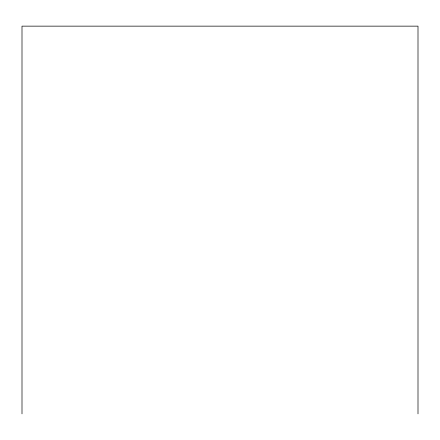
<?xml version="1.0" encoding="UTF-8"?>
<svg xmlns="http://www.w3.org/2000/svg" width="440" height="440" viewBox="0 0 440 440"><rect width="100%" height="100%" fill="white"/><g stroke="black" fill="none" stroke-linecap="round" stroke-linejoin="round"><path stroke-width="0.66" d="M418 413.859L418 26.142L22 26.142L22 413.859"/></g></svg>
